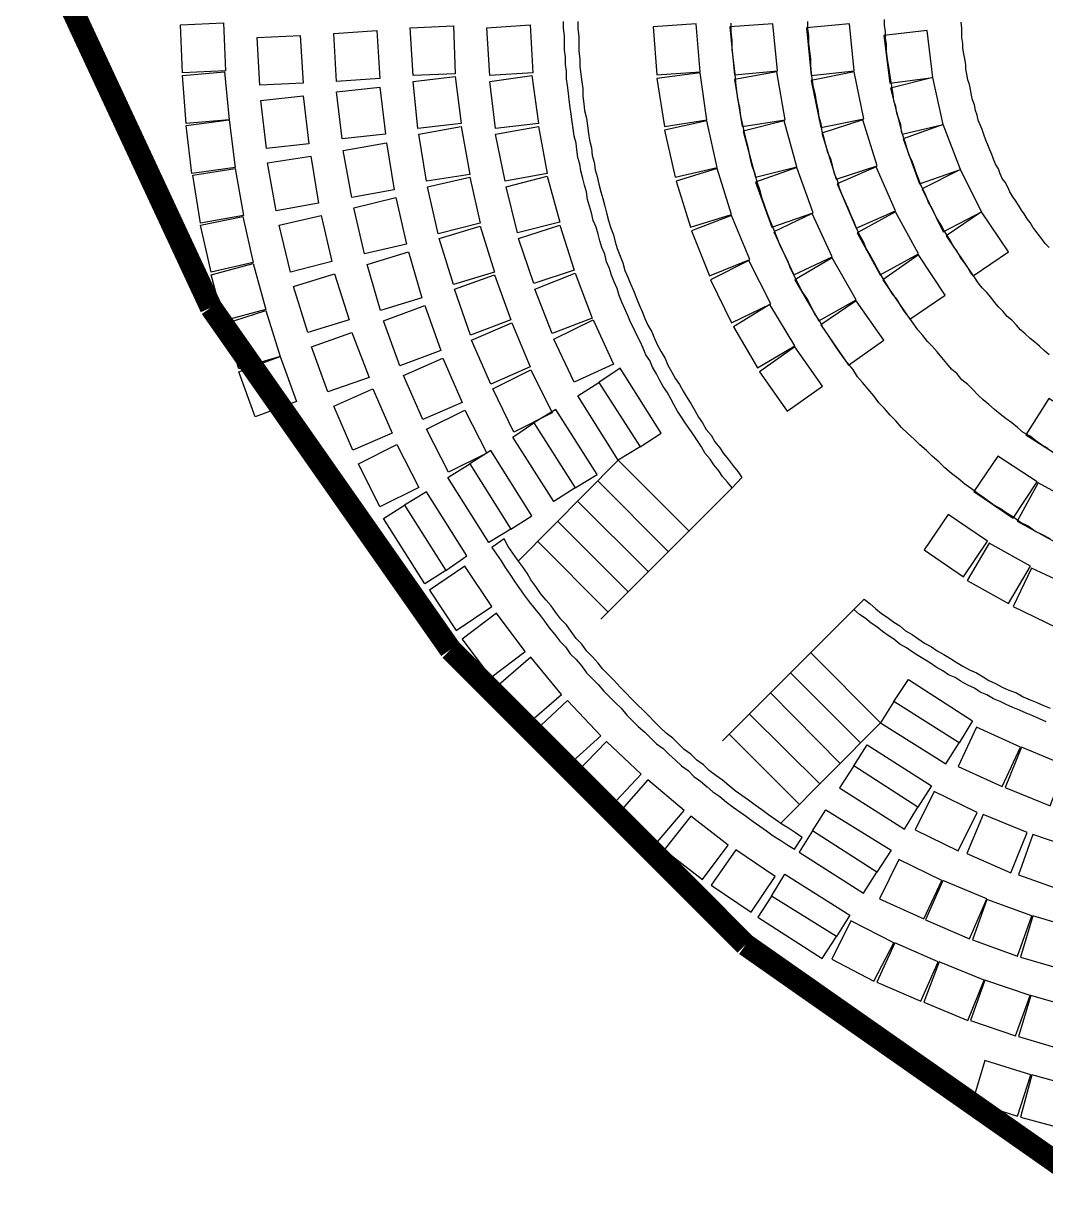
# Model space of a CAD drawing. Header units: millimetres. Extents: x -30921 to 91963, y -65754 to 26853.
# Drawn here: x -28621 to -17949, y -62405 to -50172 of the extents above; entities that cross this region are included whole.
import ezdxf

# ---------------------------------------------------------------- set-up
doc = ezdxf.new("R2010")
doc.units = ezdxf.units.MM
doc.header["$LTSCALE"] = 0.1
doc.header["$MEASUREMENT"] = 0
for name, color, linetype in [('GRADIN ESCALIER', 7, 'CONTINUOUS'), ('GRADINS_FIXES_BAS', 7, 'CONTINUOUS'), ('GRADINS_FIXES_HAUT', 7, 'CONTINUOUS'), ('SALLE CONTOUR', 7, 'CONTINUOUS')]:
    doc.layers.add(name, color=color, linetype=linetype)

msp = doc.modelspace()

# ---------------------------------------------------------------- linework, layer by layer
at = {"layer": 'GRADIN ESCALIER', "color": 7, "linetype": 'Continuous'}
for p, q in [((-22411.629, -54730.124), (-23451.629, -55780.124)), ((-22411.629, -54730.124), (-21671.629, -55470.124)), ((-21221.629, -55020.124), (-21121.629, -54910.124)), ((-22621.629, -54950.124), (-21891.629, -55680.124)), ((-21221.629, -55020.124), (-22591.629, -56390.124)), ((-22831.629, -55160.124), (-22101.629, -55890.124)), ((-22831.629, -55160.124), (-22101.629, -55890.124)), ((-23041.629, -55370.124), (-22311.629, -56100.124)), ((-23251.629, -55580.124), (-22521.629, -56310.124)), ((-19951.629, -56290.124), (-19841.629, -56180.124)), ((-19951.629, -56290.124), (-21321.629, -57660.124)), ((-19671.629, -57470.124), (-20401.629, -56740.124)), ((-19881.629, -57680.124), (-20611.629, -56950.124)), ((-20091.629, -57900.124), (-20821.629, -57160.124)), ((-20091.629, -57900.124), (-20821.629, -57160.124)), ((-20301.629, -58110.124), (-21041.629, -57380.124)), ((-19671.629, -57470.124), (-20711.629, -58520.124)), ((-20521.629, -58320.124), (-21251.629, -57590.124))]:
    msp.add_line(p, q, dxfattribs=at)
for points in [[(-22831.629, -50150.124), (-22831.629, -50230.124), (-22821.629, -50310.124), (-22821.629, -50390.124), (-22821.629, -50460.124), (-22811.629, -50540.124), (-22811.629, -50620.124), (-22801.629, -50700.124), (-22791.629, -50780.124), (-22781.629, -50850.124), (-22781.629, -50930.124), (-22771.629, -51010.124), (-22761.629, -51080.124), (-22741.629, -51160.124), (-22731.629, -51240.124), (-22721.629, -51320.124), (-22711.629, -51390.124), (-22691.629, -51470.124), (-22681.629, -51550.124), (-22661.629, -51620.124), (-22651.629, -51700.124), (-22631.629, -51770.124), (-22611.629, -51850.124), (-22591.629, -51930.124), (-22571.629, -52000.124), (-22551.629, -52080.124), (-22531.629, -52150.124), (-22511.629, -52230.124), (-22491.629, -52300.124), (-22461.629, -52380.124), (-22441.629, -52450.124), (-22421.629, -52520.124), (-22391.629, -52600.124), (-22361.629, -52670.124), (-22341.629, -52750.124), (-22311.629, -52820.124), (-22281.629, -52890.124), (-22251.629, -52960.124), (-22221.629, -53040.124), (-22191.629, -53110.124), (-22161.629, -53180.124), (-22131.629, -53250.124), (-22101.629, -53320.124), (-22061.629, -53390.124), (-22031.629, -53460.124), (-22001.629, -53530.124), (-21961.629, -53600.124), (-21921.629, -53670.124), (-21891.629, -53740.124), (-21851.629, -53810.124), (-21811.629, -53880.124), (-21771.629, -53940.124), (-21731.629, -54010.124), (-21691.629, -54080.124), (-21651.629, -54140.124), (-21611.629, -54210.124), (-21571.629, -54280.124), (-21531.629, -54340.124), (-21491.629, -54410.124), (-21441.629, -54470.124), (-21401.629, -54540.124), (-21351.629, -54600.124), (-21311.629, -54660.124), (-21261.629, -54720.124), (-21211.629, -54790.124), (-21161.629, -54850.124), (-21121.629, -54910.124), (-21221.629, -55020.124), (-21271.629, -54960.124), (-21321.629, -54900.124), (-21361.629, -54840.124), (-21411.629, -54780.124), (-21451.629, -54720.124), (-21501.629, -54660.124), (-21541.629, -54590.124), (-21581.629, -54530.124), (-21621.629, -54470.124), (-21661.629, -54410.124), (-21711.629, -54340.124), (-21751.629, -54280.124), (-21791.629, -54220.124), (-21831.629, -54150.124), (-21861.629, -54090.124), (-21901.629, -54020.124), (-21941.629, -53960.124), (-21981.629, -53890.124), (-22011.629, -53830.124), (-22051.629, -53760.124), (-22081.629, -53690.124), (-22121.629, -53630.124), (-22151.629, -53560.124), (-22181.629, -53490.124), (-22221.629, -53420.124), (-22251.629, -53350.124), (-22281.629, -53290.124), (-22311.629, -53220.124), (-22341.629, -53150.124), (-22371.629, -53080.124), (-22401.629, -53010.124), (-22421.629, -52940.124), (-22451.629, -52870.124), (-22481.629, -52800.124), (-22501.629, -52730.124), (-22531.629, -52660.124), (-22551.629, -52580.124), (-22581.629, -52510.124), (-22601.629, -52440.124), (-22621.629, -52370.124), (-22641.629, -52300.124), (-22671.629, -52230.124), (-22691.629, -52150.124), (-22711.629, -52080.124), (-22731.629, -52010.124), (-22741.629, -51930.124), (-22761.629, -51860.124), (-22781.629, -51790.124), (-22801.629, -51710.124), (-22811.629, -51640.124), (-22831.629, -51570.124), (-22841.629, -51490.124), (-22851.629, -51420.124), (-22871.629, -51350.124), (-22881.629, -51270.124), (-22891.629, -51200.124), (-22901.629, -51120.124), (-22911.629, -51050.124), (-22921.629, -50970.124), (-22931.629, -50900.124), (-22941.629, -50820.124), (-22951.629, -50750.124), (-22951.629, -50670.124), (-22961.629, -50600.124), (-22961.629, -50520.124), (-22971.629, -50450.124), (-22971.629, -50370.124), (-22971.629, -50300.124), (-22981.629, -50220.124), (-22981.629, -50150.124)], [(-17921.629, -54610.124), (-17991.629, -54570.124), (-18051.629, -54530.124), (-18111.629, -54480.124), (-18181.629, -54440.124), (-18241.629, -54390.124), (-18301.629, -54340.124), (-18361.629, -54300.124), (-18421.629, -54250.124), (-18481.629, -54200.124), (-18541.629, -54150.124), (-18601.629, -54100.124), (-18651.629, -54050.124), (-18711.629, -53990.124), (-18761.629, -53940.124), (-18821.629, -53890.124), (-18871.629, -53830.124), (-18931.629, -53780.124), (-18981.629, -53720.124), (-19031.629, -53660.124), (-19081.629, -53600.124), (-19131.629, -53540.124), (-19181.629, -53490.124), (-19231.629, -53430.124), (-19281.629, -53370.124), (-19331.629, -53300.124), (-19371.629, -53240.124), (-19421.629, -53180.124), (-19461.629, -53120.124), (-19501.629, -53050.124), (-19551.629, -52990.124), (-19591.629, -52920.124), (-19631.629, -52860.124), (-19671.629, -52790.124), (-19711.629, -52720.124), (-19741.629, -52660.124), (-19781.629, -52590.124), (-19821.629, -52520.124), (-19851.629, -52450.124), (-19891.629, -52380.124), (-19921.629, -52310.124), (-19951.629, -52240.124), (-19981.629, -52170.124), (-20011.629, -52100.124), (-20041.629, -52030.124), (-20071.629, -51960.124), (-20101.629, -51890.124), (-20121.629, -51810.124), (-20151.629, -51740.124), (-20171.629, -51670.124), (-20191.629, -51590.124), (-20221.629, -51520.124), (-20241.629, -51440.124), (-20261.629, -51370.124), (-20281.629, -51300.124), (-20291.629, -51220.124), (-20311.629, -51150.124), (-20321.629, -51070.124), (-20341.629, -50990.124), (-20351.629, -50920.124), (-20371.629, -50840.124), (-20381.629, -50770.124), (-20391.629, -50690.124), (-20401.629, -50610.124), (-20401.629, -50540.124), (-20411.629, -50460.124), (-20421.629, -50380.124), (-20421.629, -50300.124), (-20431.629, -50230.124), (-20431.629, -50150.124)], [(-17911.629, -53630.124), (-17961.629, -53590.124), (-18011.629, -53540.124), (-18061.629, -53500.124), (-18111.629, -53460.124), (-18161.629, -53410.124), (-18211.629, -53370.124), (-18251.629, -53320.124), (-18301.629, -53270.124), (-18351.629, -53230.124), (-18391.629, -53180.124), (-18441.629, -53130.124), (-18481.629, -53080.124), (-18521.629, -53030.124), (-18561.629, -52980.124), (-18611.629, -52930.124), (-18651.629, -52880.124), (-18691.629, -52820.124), (-18731.629, -52770.124), (-18761.629, -52720.124), (-18801.629, -52660.124), (-18841.629, -52610.124), (-18871.629, -52550.124), (-18911.629, -52500.124), (-18941.629, -52440.124), (-18981.629, -52380.124), (-19011.629, -52330.124), (-19041.629, -52270.124), (-19081.629, -52210.124), (-19111.629, -52150.124), (-19141.629, -52090.124), (-19171.629, -52040.124), (-19191.629, -51980.124), (-19221.629, -51920.124), (-19251.629, -51860.124), (-19271.629, -51800.124), (-19301.629, -51730.124), (-19321.629, -51670.124), (-19341.629, -51610.124), (-19371.629, -51550.124), (-19391.629, -51490.124), (-19411.629, -51420.124), (-19431.629, -51360.124), (-19451.629, -51300.124), (-19461.629, -51230.124), (-19481.629, -51170.124), (-19501.629, -51110.124), (-19511.629, -51040.124), (-19531.629, -50980.124), (-19541.629, -50910.124), (-19551.629, -50850.124), (-19561.629, -50780.124), (-19571.629, -50720.124), (-19581.629, -50650.124), (-19591.629, -50590.124), (-19601.629, -50520.124), (-19611.629, -50460.124), (-19611.629, -50390.124), (-19621.629, -50330.124), (-19621.629, -50260.124), (-19631.629, -50190.124), (-19631.629, -50130.124)], [(-17901.629, -55550.124), (-17981.629, -55510.124), (-18061.629, -55470.124), (-18131.629, -55420.124), (-18211.629, -55380.124), (-18281.629, -55330.124), (-18361.629, -55280.124), (-18431.629, -55230.124), (-18501.629, -55190.124), (-18581.629, -55130.124), (-18651.629, -55080.124), (-18721.629, -55030.124), (-18791.629, -54980.124), (-18861.629, -54920.124), (-18931.629, -54870.124), (-19001.629, -54810.124), (-19061.629, -54750.124), (-19131.629, -54690.124), (-19191.629, -54630.124), (-19261.629, -54570.124), (-19321.629, -54510.124), (-19391.629, -54450.124), (-19451.629, -54390.124), (-19511.629, -54320.124), (-19571.629, -54260.124), (-19631.629, -54190.124), (-19691.629, -54130.124), (-19741.629, -54060.124), (-19801.629, -53990.124), (-19861.629, -53920.124), (-19911.629, -53860.124), (-19961.629, -53780.124), (-20021.629, -53710.124), (-20071.629, -53640.124), (-20121.629, -53570.124), (-20171.629, -53500.124), (-20221.629, -53420.124), (-20271.629, -53350.124), (-20311.629, -53270.124), (-20361.629, -53200.124), (-20401.629, -53120.124), (-20441.629, -53040.124), (-20491.629, -52970.124), (-20531.629, -52890.124), (-20571.629, -52810.124), (-20611.629, -52730.124), (-20641.629, -52650.124), (-20681.629, -52570.124), (-20721.629, -52490.124), (-20751.629, -52410.124), (-20781.629, -52330.124), (-20821.629, -52240.124), (-20851.629, -52160.124), (-20881.629, -52080.124), (-20911.629, -51990.124), (-20931.629, -51910.124), (-20961.629, -51830.124), (-20981.629, -51740.124), (-21011.629, -51660.124), (-21031.629, -51570.124), (-21051.629, -51480.124), (-21071.629, -51400.124), (-21091.629, -51310.124), (-21111.629, -51230.124), (-21131.629, -51140.124), (-21141.629, -51050.124), (-21161.629, -50960.124), (-21171.629, -50880.124), (-21181.629, -50790.124), (-21191.629, -50700.124), (-21201.629, -50610.124), (-21211.629, -50530.124), (-21221.629, -50440.124), (-21221.629, -50350.124), (-21231.629, -50260.124), (-21231.629, -50170.124)], [(-17911.629, -52510.124), (-17951.629, -52470.124), (-17981.629, -52430.124), (-18011.629, -52390.124), (-18051.629, -52340.124), (-18081.629, -52300.124), (-18111.629, -52250.124), (-18141.629, -52210.124), (-18171.629, -52160.124), (-18201.629, -52120.124), (-18231.629, -52070.124), (-18261.629, -52020.124), (-18291.629, -51980.124), (-18321.629, -51930.124), (-18341.629, -51880.124), (-18371.629, -51830.124), (-18401.629, -51790.124), (-18421.629, -51740.124), (-18441.629, -51690.124), (-18471.629, -51640.124), (-18491.629, -51590.124), (-18511.629, -51540.124), (-18531.629, -51490.124), (-18551.629, -51440.124), (-18571.629, -51390.124), (-18591.629, -51340.124), (-18611.629, -51280.124), (-18631.629, -51230.124), (-18651.629, -51180.124), (-18661.629, -51130.124), (-18681.629, -51080.124), (-18691.629, -51020.124), (-18711.629, -50970.124), (-18721.629, -50920.124), (-18731.629, -50860.124), (-18741.629, -50810.124), (-18761.629, -50760.124), (-18771.629, -50700.124), (-18781.629, -50650.124), (-18781.629, -50600.124), (-18791.629, -50540.124), (-18801.629, -50490.124), (-18811.629, -50430.124), (-18811.629, -50380.124), (-18821.629, -50320.124), (-18821.629, -50270.124), (-18821.629, -50220.124), (-18831.629, -50160.124)], [(-22181.629, -54590.124), (-22411.629, -54730.124), (-22831.629, -54060.124), (-22611.629, -53920.124), (-22181.629, -54590.124), (-21961.629, -54450.124), (-22391.629, -53770.124), (-22611.629, -53920.124)], [(-22861.629, -55020.124), (-23081.629, -55160.124), (-23511.629, -54490.124), (-23291.629, -54340.124), (-22861.629, -55020.124), (-22631.629, -54880.124), (-23061.629, -54200.124), (-23291.629, -54340.124)], [(-23531.629, -55450.124), (-23761.629, -55590.124), (-24191.629, -54910.124), (-23961.629, -54770.124), (-23531.629, -55450.124), (-23311.629, -55310.124), (-23741.629, -54630.124), (-23961.629, -54770.124)], [(-24211.629, -55880.124), (-24431.629, -56020.124), (-24861.629, -55340.124), (-24641.629, -55200.124), (-24211.629, -55880.124), (-23991.629, -55730.124), (-24411.629, -55060.124), (-24641.629, -55200.124)], [(-17941.629, -57460.124), (-18011.629, -57430.124), (-18081.629, -57400.124), (-18151.629, -57370.124), (-18221.629, -57340.124), (-18291.629, -57310.124), (-18361.629, -57280.124), (-18421.629, -57250.124), (-18491.629, -57220.124), (-18561.629, -57180.124), (-18631.629, -57150.124), (-18691.629, -57110.124), (-18761.629, -57080.124), (-18831.629, -57040.124), (-18891.629, -57000.124), (-18961.629, -56970.124), (-19021.629, -56930.124), (-19091.629, -56890.124), (-19151.629, -56850.124), (-19211.629, -56810.124), (-19281.629, -56770.124), (-19341.629, -56730.124), (-19401.629, -56690.124), (-19471.629, -56650.124), (-19531.629, -56600.124), (-19591.629, -56560.124), (-19651.629, -56520.124), (-19711.629, -56470.124), (-19771.629, -56430.124), (-19831.629, -56380.124), (-19891.629, -56340.124), (-19951.629, -56290.124), (-19841.629, -56180.124), (-19781.629, -56230.124), (-19721.629, -56280.124), (-19661.629, -56330.124), (-19601.629, -56370.124), (-19531.629, -56420.124), (-19471.629, -56460.124), (-19411.629, -56510.124), (-19341.629, -56550.124), (-19281.629, -56590.124), (-19211.629, -56640.124), (-19141.629, -56680.124), (-19081.629, -56720.124), (-19011.629, -56760.124), (-18941.629, -56800.124), (-18881.629, -56840.124), (-18811.629, -56880.124), (-18741.629, -56920.124), (-18671.629, -56950.124), (-18601.629, -56990.124), (-18541.629, -57030.124), (-18471.629, -57060.124), (-18401.629, -57100.124), (-18331.629, -57130.124), (-18251.629, -57160.124), (-18181.629, -57200.124), (-18111.629, -57230.124), (-18041.629, -57260.124), (-17971.629, -57290.124), (-17901.629, -57320.124)], [(-19531.629, -57250.124), (-19671.629, -57470.124), (-18991.629, -57900.124), (-18851.629, -57680.124), (-19531.629, -57250.124), (-19381.629, -57020.124), (-18711.629, -57450.124), (-18851.629, -57680.124)], [(-19951.629, -57920.124), (-20101.629, -58150.124), (-19421.629, -58580.124), (-19281.629, -58350.124), (-19951.629, -57920.124), (-19811.629, -57700.124), (-19141.629, -58130.124), (-19281.629, -58350.124)], [(-20381.629, -58600.124), (-20521.629, -58820.124), (-19851.629, -59250.124), (-19711.629, -59030.124), (-20381.629, -58600.124), (-20241.629, -58380.124), (-19561.629, -58800.124), (-19711.629, -59030.124)], [(-20811.629, -59280.124), (-20951.629, -59500.124), (-20281.629, -59930.124), (-20131.629, -59700.124), (-20811.629, -59280.124), (-20671.629, -59050.124), (-19991.629, -59480.124), (-20131.629, -59700.124)]]:
    msp.add_lwpolyline(points, dxfattribs=at)
msp.add_lwpolyline([(-23601.629, -55550.124), (-23731.629, -55640.124), (-23681.629, -55710.124), (-23631.629, -55780.124), (-23591.629, -55850.124), (-23541.629, -55920.124), (-23491.629, -56000.124), (-23441.629, -56070.124), (-23391.629, -56140.124), (-23341.629, -56210.124), (-23281.629, -56280.124), (-23231.629, -56340.124), (-23181.629, -56410.124), (-23131.629, -56480.124), (-23071.629, -56550.124), (-23021.629, -56620.124), (-22961.629, -56680.124), (-22911.629, -56750.124), (-22851.629, -56810.124), (-22791.629, -56880.124), (-22741.629, -56950.124), (-22681.629, -57010.124), (-22621.629, -57070.124), (-22561.629, -57140.124), (-22501.629, -57200.124), (-22441.629, -57260.124), (-22381.629, -57320.124), (-22321.629, -57390.124), (-22261.629, -57450.124), (-22201.629, -57510.124), (-22131.629, -57570.124), (-22071.629, -57630.124), (-22011.629, -57690.124), (-21941.629, -57740.124), (-21881.629, -57800.124), (-21811.629, -57860.124), (-21751.629, -57920.124), (-21681.629, -57970.124), (-21621.629, -58030.124), (-21551.629, -58080.124), (-21481.629, -58140.124), (-21421.629, -58190.124), (-21351.629, -58240.124), (-21281.629, -58300.124), (-21211.629, -58350.124), (-21141.629, -58400.124), (-21071.629, -58450.124), (-21001.629, -58500.124), (-20931.629, -58550.124), (-20861.629, -58600.124), (-20791.629, -58650.124), (-20711.629, -58700.124), (-20641.629, -58750.124), (-20571.629, -58790.124), (-20491.629, -58670.124), (-20561.629, -58620.124), (-20631.629, -58570.124), (-20701.629, -58530.124), (-20771.629, -58480.124), (-20841.629, -58430.124), (-20911.629, -58380.124), (-20981.629, -58330.124), (-21051.629, -58280.124), (-21121.629, -58230.124), (-21191.629, -58180.124), (-21251.629, -58130.124), (-21321.629, -58070.124), (-21391.629, -58020.124), (-21461.629, -57970.124), (-21521.629, -57910.124), (-21591.629, -57860.124), (-21651.629, -57800.124), (-21721.629, -57750.124), (-21781.629, -57690.124), (-21841.629, -57630.124), (-21911.629, -57580.124), (-21971.629, -57520.124), (-22031.629, -57460.124), (-22091.629, -57400.124), (-22151.629, -57340.124), (-22211.629, -57280.124), (-22271.629, -57220.124), (-22331.629, -57160.124), (-22391.629, -57100.124), (-22451.629, -57030.124), (-22511.629, -56970.124), (-22571.629, -56910.124), (-22621.629, -56850.124), (-22681.629, -56780.124), (-22741.629, -56720.124), (-22791.629, -56650.124), (-22851.629, -56590.124), (-22901.629, -56520.124), (-22951.629, -56450.124), (-23011.629, -56390.124), (-23061.629, -56320.124), (-23111.629, -56250.124), (-23161.629, -56190.124), (-23221.629, -56120.124), (-23271.629, -56050.124), (-23321.629, -55980.124), (-23361.629, -55910.124), (-23411.629, -55840.124), (-23461.629, -55770.124), (-23511.629, -55700.124), (-23561.629, -55630.124)], close=True, dxfattribs=at)
at = {"layer": 'GRADINS_FIXES_BAS', "color": 7, "linetype": 'Continuous'}
for points in [[(-22006.629, -50707.124), (-21556.629, -50677.124), (-21596.629, -50177.124), (-22046.629, -50207.124)], [(-21196.629, -50707.124), (-20746.629, -50667.124), (-20796.629, -50177.124), (-21246.629, -50207.124)], [(-20396.629, -50717.124), (-19946.629, -50667.124), (-19996.629, -50177.124), (-20446.629, -50217.124)], [(-19576.629, -50797.124), (-19126.629, -50737.124), (-19186.629, -50247.124), (-19636.629, -50297.124)], [(-21926.629, -51247.124), (-21486.629, -51177.124), (-21556.629, -50687.124), (-22006.629, -50747.124)], [(-21116.629, -51247.124), (-20666.629, -51177.124), (-20756.629, -50677.124), (-21196.629, -50757.124)], [(-20296.629, -51257.124), (-19846.629, -51167.124), (-19946.629, -50677.124), (-20396.629, -50767.124)], [(-19446.629, -51327.124), (-19016.629, -51227.124), (-19126.629, -50737.124), (-19566.629, -50847.124)], [(-21816.629, -51777.124), (-21376.629, -51677.124), (-21486.629, -51187.124), (-21926.629, -51287.124)], [(-20976.629, -51777.124), (-20546.629, -51667.124), (-20676.629, -51187.124), (-21106.629, -51297.124)], [(-20136.629, -51797.124), (-19706.629, -51657.124), (-19856.629, -51177.124), (-20286.629, -51317.124)], [(-19266.629, -51847.124), (-18836.629, -51697.124), (-19016.629, -51227.124), (-19436.629, -51377.124)], [(-21656.629, -52297.124), (-21226.629, -52167.124), (-21376.629, -51687.124), (-21806.629, -51817.124)], [(-20806.629, -52297.124), (-20376.629, -52147.124), (-20546.629, -51677.124), (-20976.629, -51827.124)], [(-19926.629, -52307.124), (-19516.629, -52127.124), (-19716.629, -51667.124), (-20126.629, -51847.124)], [(-19016.629, -52347.124), (-18616.629, -52137.124), (-18836.629, -51697.124), (-19236.629, -51897.124)], [(-21456.629, -52807.124), (-21036.629, -52637.124), (-21226.629, -52177.124), (-21646.629, -52337.124)], [(-20576.629, -52797.124), (-20176.629, -52607.124), (-20386.629, -52157.124), (-20786.629, -52347.124)], [(-19676.629, -52797.124), (-19276.629, -52577.124), (-19516.629, -52137.124), (-19916.629, -52357.124)], [(-18706.629, -52807.124), (-18336.629, -52557.124), (-18616.629, -52137.124), (-18986.629, -52387.124)], [(-19366.629, -53257.124), (-18996.629, -53007.124), (-19276.629, -52587.124), (-19646.629, -52847.124)], [(-21226.629, -53297.124), (-20816.629, -53097.124), (-21046.629, -52647.124), (-21446.629, -52847.124)], [(-20316.629, -53277.124), (-19926.629, -53057.124), (-20176.629, -52617.124), (-20566.629, -52847.124)], [(-20006.629, -53737.124), (-19636.629, -53477.124), (-19926.629, -53067.124), (-20296.629, -53317.124)], [(-20956.629, -53767.124), (-20566.629, -53537.124), (-20826.629, -53107.124), (-21206.629, -53337.124)], [(-20646.629, -54217.124), (-20276.629, -53957.124), (-20566.629, -53547.124), (-20936.629, -53807.124)], [(-17726.629, -54737.124), (-17486.629, -54357.124), (-17916.629, -54087.124), (-18156.629, -54467.124)], [(-18286.629, -55337.124), (-18036.629, -54957.124), (-18446.629, -54687.124), (-18696.629, -55057.124)], [(-17806.629, -55607.124), (-17586.629, -55207.124), (-18026.629, -54967.124), (-18246.629, -55367.124)], [(-18806.629, -55947.124), (-18556.629, -55577.124), (-18966.629, -55297.124), (-19216.629, -55667.124)], [(-18336.629, -56227.124), (-18106.629, -55837.124), (-18536.629, -55597.124), (-18766.629, -55987.124)], [(-17836.629, -56477.124), (-17646.629, -56067.124), (-18096.629, -55857.124), (-18286.629, -56257.124)]]:
    msp.add_lwpolyline(points, close=True, dxfattribs=at)
at = {"layer": 'GRADINS_FIXES_HAUT', "color": 7, "linetype": 'Continuous'}
for points in [[(-26511.629, -50667.124), (-26961.629, -50687.124), (-26981.629, -50187.124), (-26531.629, -50167.124)], [(-24901.629, -50747.124), (-25351.629, -50777.124), (-25381.629, -50277.124), (-24931.629, -50247.124)], [(-24111.629, -50697.124), (-24551.629, -50717.124), (-24581.629, -50217.124), (-24131.629, -50197.124)], [(-23301.629, -50687.124), (-23751.629, -50717.124), (-23781.629, -50217.124), (-23331.629, -50187.124)], [(-25701.629, -50797.124), (-26151.629, -50817.124), (-26181.629, -50317.124), (-25731.629, -50297.124)], [(-26471.629, -51177.124), (-26921.629, -51217.124), (-26961.629, -50717.124), (-26521.629, -50677.124)], [(-24051.629, -51217.124), (-24501.629, -51267.124), (-24551.629, -50777.124), (-24111.629, -50727.124)], [(-23241.629, -51217.124), (-23691.629, -51267.124), (-23751.629, -50777.124), (-23311.629, -50717.124)], [(-24841.629, -51327.124), (-25291.629, -51377.124), (-25351.629, -50887.124), (-24901.629, -50837.124)], [(-25641.629, -51427.124), (-26081.629, -51477.124), (-26141.629, -50977.124), (-25701.629, -50927.124)], [(-26411.629, -51677.124), (-26861.629, -51737.124), (-26921.629, -51237.124), (-26471.629, -51177.124)], [(-23961.629, -51747.124), (-24411.629, -51817.124), (-24491.629, -51327.124), (-24051.629, -51247.124)], [(-23151.629, -51737.124), (-23591.629, -51817.124), (-23691.629, -51327.124), (-23241.629, -51247.124)], [(-24751.629, -51907.124), (-25191.629, -51987.124), (-25281.629, -51497.124), (-24831.629, -51417.124)], [(-25541.629, -52047.124), (-25981.629, -52127.124), (-26071.629, -51627.124), (-25621.629, -51557.124)], [(-26321.629, -52177.124), (-26771.629, -52257.124), (-26851.629, -51757.124), (-26411.629, -51687.124)], [(-23851.629, -52257.124), (-24291.629, -52367.124), (-24401.629, -51877.124), (-23961.629, -51777.124)], [(-23021.629, -52247.124), (-23461.629, -52357.124), (-23581.629, -51877.124), (-23151.629, -51767.124)], [(-24621.629, -52477.124), (-25061.629, -52577.124), (-25171.629, -52097.124), (-24731.629, -51987.124)], [(-26221.629, -52667.124), (-26661.629, -52767.124), (-26771.629, -52277.124), (-26331.629, -52187.124)], [(-25401.629, -52657.124), (-25831.629, -52767.124), (-25951.629, -52277.124), (-25511.629, -52177.124)], [(-23701.629, -52767.124), (-24131.629, -52897.124), (-24281.629, -52417.124), (-23851.629, -52287.124)], [(-22871.629, -52747.124), (-23291.629, -52887.124), (-23451.629, -52417.124), (-23021.629, -52277.124)], [(-24461.629, -53037.124), (-24891.629, -53167.124), (-25031.629, -52687.124), (-24601.629, -52557.124)], [(-26091.629, -53157.124), (-26531.629, -53277.124), (-26661.629, -52797.124), (-26221.629, -52677.124)], [(-25221.629, -53267.124), (-25651.629, -53397.124), (-25801.629, -52917.124), (-25371.629, -52787.124)], [(-23531.629, -53267.124), (-23951.629, -53427.124), (-24121.629, -52947.124), (-23701.629, -52797.124)], [(-22681.629, -53247.124), (-23101.629, -53407.124), (-23281.629, -52947.124), (-22861.629, -52777.124)], [(-25941.629, -53647.124), (-26371.629, -53777.124), (-26521.629, -53307.124), (-26091.629, -53167.124)], [(-24261.629, -53587.124), (-24691.629, -53747.124), (-24861.629, -53277.124), (-24431.629, -53117.124)], [(-23331.629, -53757.124), (-23741.629, -53937.124), (-23941.629, -53477.124), (-23521.629, -53297.124)], [(-22461.629, -53727.124), (-22871.629, -53917.124), (-23081.629, -53467.124), (-22671.629, -53267.124)], [(-25011.629, -53867.124), (-25441.629, -54017.124), (-25611.629, -53547.124), (-25191.629, -53397.124)], [(-25771.629, -54117.124), (-26201.629, -54277.124), (-26371.629, -53807.124), (-25941.629, -53647.124)], [(-24041.629, -54127.124), (-24451.629, -54307.124), (-24651.629, -53847.124), (-24241.629, -53667.124)], [(-23101.629, -54237.124), (-23501.629, -54437.124), (-23721.629, -53987.124), (-23321.629, -53787.124)], [(-24771.629, -54447.124), (-25181.629, -54627.124), (-25381.629, -54167.124), (-24971.629, -53987.124)], [(-23781.629, -54657.124), (-24181.629, -54857.124), (-24411.629, -54407.124), (-24011.629, -54207.124)], [(-24491.629, -55017.124), (-24901.629, -55217.124), (-25121.629, -54767.124), (-24721.629, -54567.124)], [(-24011.629, -55837.124), (-24381.629, -56087.124), (-24101.629, -56507.124), (-23731.629, -56257.124)], [(-23681.629, -56327.124), (-24041.629, -56597.124), (-23741.629, -56997.124), (-23381.629, -56727.124)], [(-23321.629, -56787.124), (-23661.629, -57077.124), (-23341.629, -57467.124), (-23001.629, -57177.124)], [(-22941.629, -57237.124), (-23271.629, -57547.124), (-22921.629, -57907.124), (-22591.629, -57607.124)], [(-18671.629, -57517.124), (-18861.629, -57927.124), (-18401.629, -58137.124), (-18211.629, -57727.124)], [(-22531.629, -57667.124), (-22841.629, -57987.124), (-22481.629, -58337.124), (-22171.629, -58007.124)], [(-18201.629, -57727.124), (-18371.629, -58147.124), (-17901.629, -58337.124), (-17741.629, -57917.124)], [(-22101.629, -58067.124), (-22401.629, -58407.124), (-22021.629, -58737.124), (-21721.629, -58387.124)], [(-19111.629, -58187.124), (-19311.629, -58587.124), (-18861.629, -58807.124), (-18661.629, -58407.124)], [(-21651.629, -58447.124), (-21931.629, -58797.124), (-21531.629, -59107.124), (-21261.629, -58747.124)], [(-18601.629, -58427.124), (-18771.629, -58837.124), (-18311.629, -59037.124), (-18141.629, -58617.124)], [(-18081.629, -58637.124), (-18231.629, -59057.124), (-17751.629, -59227.124), (-17611.629, -58797.124)], [(-21181.629, -58797.124), (-21441.629, -59167.124), (-21021.629, -59447.124), (-20771.629, -59077.124)], [(-19481.629, -58897.124), (-19681.629, -59307.124), (-19221.629, -59517.124), (-19031.629, -59117.124)], [(-19021.629, -59117.124), (-19201.629, -59527.124), (-18741.629, -59727.124), (-18561.629, -59307.124)], [(-18561.629, -59317.124), (-18711.629, -59737.124), (-18241.629, -59907.124), (-18091.629, -59487.124)], [(-19981.629, -59537.124), (-20181.629, -59937.124), (-19741.629, -60167.124), (-19531.629, -59767.124)], [(-18081.629, -59487.124), (-18211.629, -59917.124), (-17731.629, -60057.124), (-17601.629, -59627.124)], [(-19521.629, -59767.124), (-19711.629, -60177.124), (-19251.629, -60377.124), (-19071.629, -59967.124)], [(-19061.629, -59967.124), (-19221.629, -60387.124), (-18761.629, -60577.124), (-18591.629, -60157.124)], [(-18581.629, -60157.124), (-18731.629, -60577.124), (-18261.629, -60737.124), (-18111.629, -60317.124)], [(-18101.629, -60317.124), (-18231.629, -60747.124), (-17751.629, -60887.124), (-17621.629, -60457.124)], [(-18581.629, -60997.124), (-18711.629, -61427.124), (-18241.629, -61577.124), (-18101.629, -61147.124)], [(-18091.629, -61147.124), (-18211.629, -61587.124), (-17731.629, -61717.124), (-17611.629, -61277.124)]]:
    msp.add_lwpolyline(points, close=True, dxfattribs=at)
at = {"layer": 'SALLE CONTOUR', "color": 7, "linetype": 'Continuous', "const_width": 234.696}
for points in [[(-26662.629, -53137.124), (-28503.628, -49188.124)], [(-24162.629, -56707.124), (-26662.629, -53137.124)], [(-21081.629, -59788.124), (-24162.629, -56707.124)], [(-17511.629, -62288.124), (-21081.629, -59788.124)]]:
    msp.add_lwpolyline(points, dxfattribs=at)

doc.saveas('drawing.dxf')
